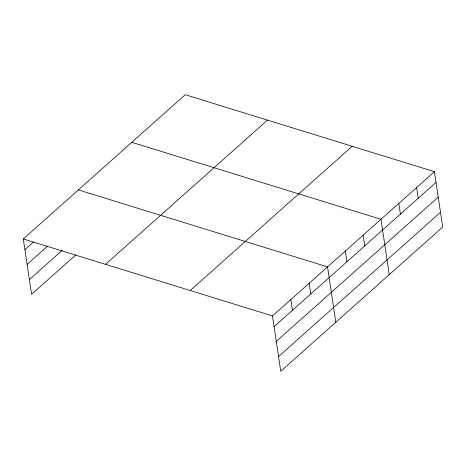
<?xml version="1.0" encoding="UTF-8"?>
<svg xmlns="http://www.w3.org/2000/svg" width="466" height="466" viewBox="0 0 466 466"><rect width="100%" height="100%" fill="white"/><g stroke="black" fill="none" stroke-linecap="round" stroke-linejoin="round"><path stroke-width="0.7" d="M75.841 254.89L31.572 294.314L23.3 238.959L185.252 94.715L434.428 171.686L442.7 227.041L280.748 371.286L272.476 315.925L434.428 171.686M24.902 249.671L33.54 241.976M27.104 264.403L47.619 246.135M29.37 279.583L62.304 250.254M105.526 264.356L267.478 120.117M190.245 290.522L352.197 146.283M274.072 326.637L436.03 182.398M276.274 341.368L438.232 197.13M278.546 356.548L440.498 212.31M131.808 142.316L380.984 219.282L389.256 274.643M78.364 189.912L327.54 266.884L335.811 322.239M23.3 238.959L272.476 315.925M416.61 187.553L418.212 198.266M398.797 203.415L400.399 214.133M363.165 235.149L364.767 245.862M345.353 251.017L346.954 261.729M309.185 283.229L310.787 293.941M290.831 299.58L292.427 310.292"/></g></svg>
